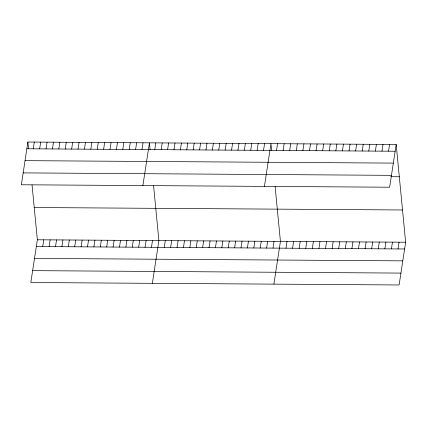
<?xml version="1.0" encoding="UTF-8"?>
<svg xmlns="http://www.w3.org/2000/svg" width="427" height="427" viewBox="0 0 427 427"><rect width="100%" height="100%" fill="white"/><g stroke="black" fill="none" stroke-linecap="round" stroke-linejoin="round"><path stroke-width="0.64" d="M27.888 142.031L21.35 184.768L389.643 187.218L396.181 144.481L27.888 142.031L28.529 148.612M33.253 148.82L34.288 142.074M39.652 148.863L40.682 142.116M46.047 148.906L47.082 142.159M32.046 184.971L37.357 239.782L30.819 282.519L399.112 284.969L405.65 242.232L396.181 144.481M52.441 148.948L53.476 142.202M42.721 246.571L43.751 239.825M58.841 148.991L59.871 142.244M49.116 246.614L50.151 239.867M65.235 149.034L66.27 142.287M55.515 246.657L56.545 239.91M71.635 149.076L72.665 142.33M61.91 246.699L62.945 239.953M78.029 149.119L79.064 142.372M68.309 246.742L69.339 239.995M84.429 149.162L85.459 142.415M74.704 246.785L75.734 240.038M90.823 149.204L91.858 142.458M81.098 246.827L82.133 240.081M97.223 149.247L98.253 142.501M87.498 246.87L88.528 240.123M103.617 149.29L104.647 142.543M93.892 246.913L94.927 240.166M110.011 149.333L111.047 142.586M100.292 246.955L101.322 240.209M116.411 149.375L117.441 142.629M106.686 246.998L107.721 240.252M122.805 149.418L123.841 142.671M113.086 247.041L114.116 240.294M129.205 149.461L130.235 142.714M119.48 247.084L120.515 240.337M135.599 149.503L136.635 142.757M125.88 247.126L126.91 240.38M141.999 149.546L143.029 142.799M132.274 247.169L133.304 240.422M142.885 185.574L149.429 142.842L150.064 149.423M138.668 247.212L139.704 240.465M154.793 149.631L155.823 142.885M145.068 247.254L146.098 240.508M161.187 149.674L162.217 142.928M151.462 247.297L152.498 240.55M167.581 149.717L168.617 142.97M152.354 283.325L158.892 240.593L153.587 185.782M173.981 149.76L175.011 143.008M164.256 247.382L165.292 240.631M180.375 149.802L181.411 143.05M170.656 247.425L171.686 240.673M186.775 149.845L187.805 143.093M177.05 247.468L178.086 240.716M193.169 149.888L194.205 143.136M183.445 247.511L184.48 240.759M199.569 149.93L200.599 143.178M189.844 247.553L190.874 240.801M205.963 149.973L206.999 143.221M196.239 247.596L197.274 240.844M212.363 150.016L213.393 143.264M202.638 247.639L203.668 240.887M218.757 150.058L219.788 143.307M209.033 247.681L210.068 240.929M225.152 150.101L226.187 143.349M215.432 247.724L216.462 240.972M231.551 150.144L232.582 143.392M221.826 247.767L222.862 241.015M237.946 150.187L238.981 143.435M228.226 247.809L229.256 241.058M244.345 150.229L245.376 143.477M234.62 247.852L235.651 241.1M250.74 150.272L251.775 143.52M241.015 247.895L242.05 241.143M257.139 150.315L258.17 143.563M247.414 247.938L248.445 241.186M263.534 150.357L264.569 143.605M253.809 247.98L254.844 241.228M264.425 186.385L270.964 143.648L271.599 150.235M260.208 248.023L261.239 241.271M276.52 150.443L277.555 143.691M266.603 248.066L267.638 241.314M283.112 150.485L284.147 143.739M273.002 248.108L274.033 241.356M289.703 150.528L290.734 143.782M273.888 284.136L280.432 241.399L275.121 186.588M296.295 150.571L297.325 143.824M285.989 248.194L287.019 241.442M302.882 150.619L303.917 143.867M292.58 248.236L293.611 241.49M309.474 150.662L310.509 143.915M299.167 248.279L300.202 241.533M316.065 150.704L317.096 143.958M305.759 248.322L306.794 241.575M322.657 150.747L323.687 144M312.351 248.37L313.381 241.618M329.244 150.795L330.279 144.043M318.942 248.413L319.972 241.661M335.835 150.838L336.871 144.086M325.529 248.455L326.564 241.709M342.427 150.88L343.457 144.134M332.121 248.498L333.156 241.751M349.019 150.923L350.049 144.177M338.712 248.541L339.743 241.794M355.606 150.966L356.641 144.219M345.304 248.589L346.334 241.837M362.197 151.014L363.233 144.262M351.891 248.631L352.926 241.885M368.789 151.057L369.819 144.31M358.483 248.674L359.518 241.928M375.381 151.099L376.411 144.353M365.074 248.717L366.104 241.97M381.968 151.142L383.003 144.395M371.666 248.765L372.696 242.013M388.559 151.19L389.595 144.438M378.253 248.808L379.288 242.061M384.844 248.85L385.88 242.104M391.436 248.893L392.466 242.146M398.028 248.941L399.058 242.189M26.858 148.777L395.151 151.233M25.038 160.653L393.331 163.109M23.165 172.892L391.463 175.342M390.742 176.682L399.309 176.741M34.235 207.522L402.528 209.977M37.357 239.782L405.65 242.232M36.322 246.528L404.62 248.984M34.507 258.404L402.8 260.86M32.633 270.643L400.926 273.093"/></g></svg>
